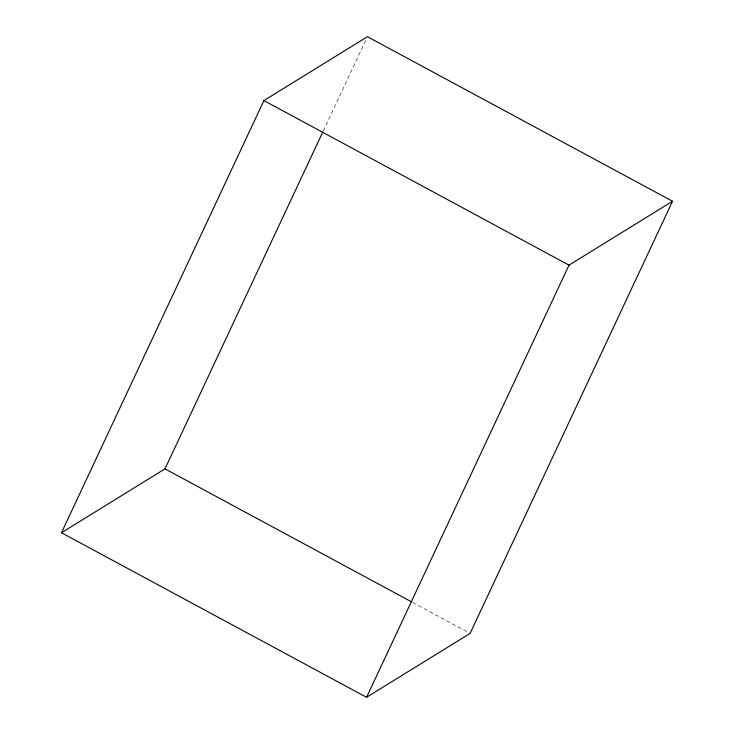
<?xml version="1.0" encoding="UTF-8"?>
<svg xmlns="http://www.w3.org/2000/svg" width="734" height="734" viewBox="0 0 734 734"><rect width="100%" height="100%" fill="white"/><g stroke="black" fill="none" stroke-linecap="round" stroke-linejoin="round"><path stroke-width="0.55" stroke-dasharray="3.67 2.75" d="M323.254 131.01L366.459 38.774M412.692 602.458L468.072 632.332"/><path stroke-width="1.1" d="M61.472 532.746L263.91 100.586L367.431 36.7L672.528 201.254L470.09 633.414L366.569 697.3L61.472 532.746L164.994 468.861L322.767 132.047M366.569 697.3L569.006 265.139L672.528 201.254M263.91 100.586L569.006 265.139M164.994 468.861L411.682 601.917"/></g></svg>
